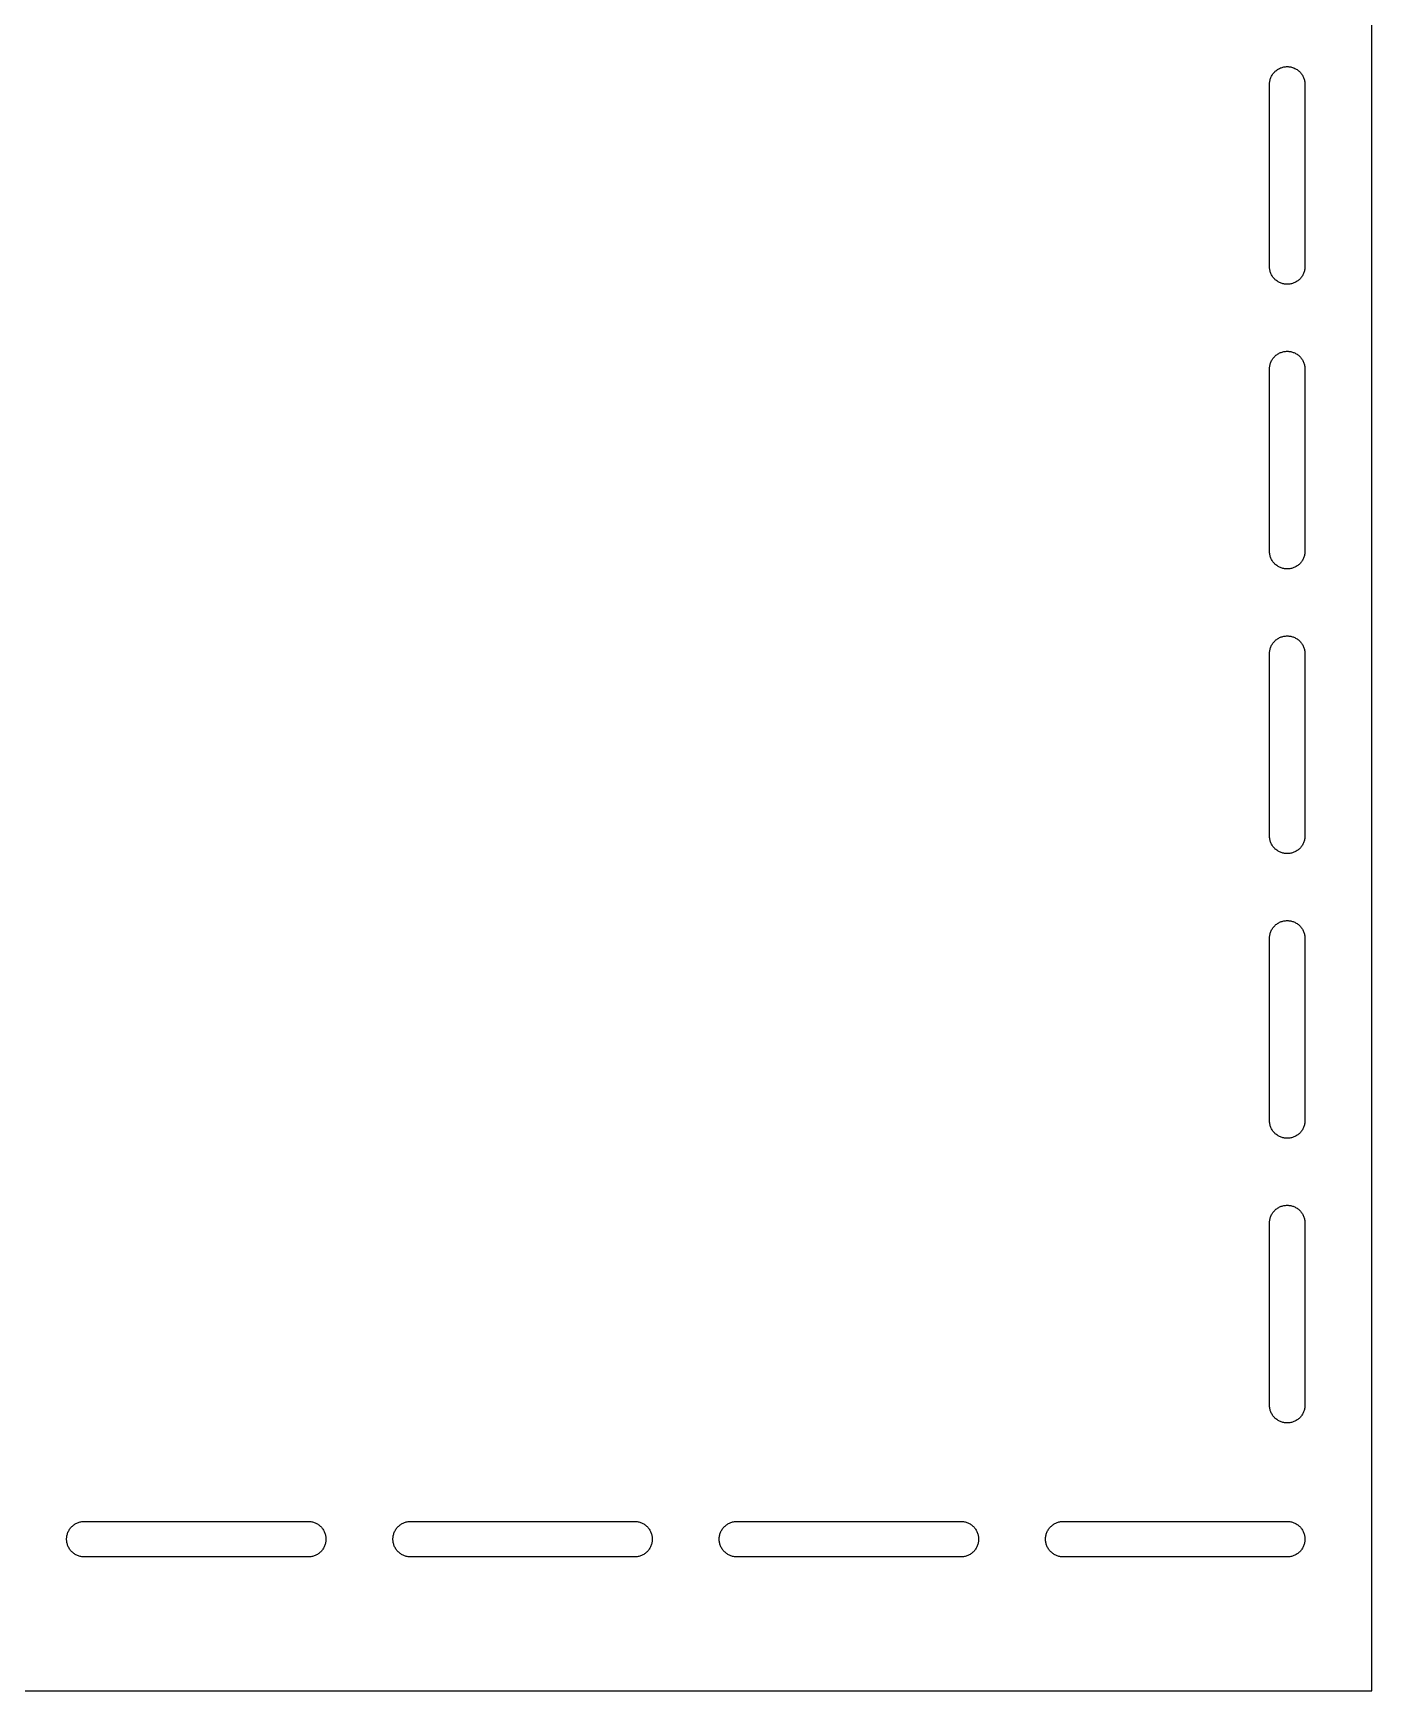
# Model space of a CAD drawing. Header units: metres. Extents: x 0 to 972, y 0 to 652.
# Drawn here: x 240 to 480, y 0 to 297 of the extents above; entities that cross this region are included whole.
import ezdxf

# ---------------------------------------------------------------- set-up
doc = ezdxf.new("R2010")
doc.units = ezdxf.units.M

msp = doc.modelspace()

# ---------------------------------------------------------------- linework, layer by layer
for p, q in [((480, 0), (480, 480)), ((461.654, 287.981), (461.665, 288.136)), ((461.665, 288.136), (461.684, 288.291)), ((461.684, 288.291), (461.711, 288.444)), ((461.711, 288.444), (461.745, 288.596)), ((461.745, 288.596), (461.787, 288.747)), ((461.787, 288.747), (461.836, 288.895)), ((461.836, 288.895), (461.892, 289.04)), ((461.892, 289.04), (461.955, 289.182)), ((461.955, 289.182), (462.025, 289.322)), ((462.025, 289.322), (462.102, 289.457)), ((462.102, 289.457), (462.185, 289.589)), ((462.185, 289.589), (462.275, 289.716)), ((462.275, 289.716), (462.371, 289.839)), ((462.371, 289.839), (462.472, 289.957)), ((462.472, 289.957), (462.58, 290.07)), ((462.58, 290.07), (462.693, 290.177)), ((462.693, 290.177), (462.811, 290.279)), ((462.811, 290.279), (462.934, 290.375)), ((462.934, 290.375), (463.061, 290.465)), ((463.061, 290.465), (463.193, 290.548)), ((463.193, 290.548), (463.328, 290.625)), ((463.328, 290.625), (463.467, 290.695)), ((463.467, 290.695), (463.61, 290.758)), ((463.61, 290.758), (463.755, 290.814)), ((463.755, 290.814), (463.903, 290.863)), ((463.903, 290.863), (464.054, 290.905)), ((464.054, 290.905), (464.206, 290.939)), ((464.206, 290.939), (464.359, 290.966)), ((464.359, 290.966), (464.514, 290.985)), ((464.514, 290.985), (464.669, 290.996)), ((464.669, 290.996), (464.825, 291)), ((464.825, 291), (464.981, 290.996)), ((464.981, 290.996), (465.136, 290.985)), ((465.136, 290.985), (465.291, 290.966)), ((465.291, 290.966), (465.444, 290.939)), ((465.444, 290.939), (465.596, 290.905)), ((465.596, 290.905), (465.747, 290.863)), ((465.747, 290.863), (465.895, 290.814)), ((465.895, 290.814), (466.04, 290.758)), ((466.04, 290.758), (466.182, 290.695)), ((466.182, 290.695), (466.322, 290.625)), ((466.322, 290.625), (466.457, 290.548)), ((466.457, 290.548), (466.589, 290.465)), ((466.589, 290.465), (466.716, 290.375)), ((466.716, 290.375), (466.839, 290.279)), ((466.839, 290.279), (466.957, 290.177)), ((466.957, 290.177), (467.07, 290.07)), ((467.07, 290.07), (467.178, 289.957)), ((467.178, 289.957), (467.279, 289.839)), ((467.279, 289.839), (467.375, 289.716)), ((467.375, 289.716), (467.465, 289.589)), ((467.465, 289.589), (467.548, 289.457)), ((467.548, 289.457), (467.625, 289.322)), ((467.625, 289.322), (467.695, 289.182)), ((467.695, 289.182), (467.758, 289.04)), ((467.758, 289.04), (467.814, 288.895)), ((467.814, 288.895), (467.863, 288.747)), ((467.863, 288.747), (467.905, 288.596)), ((467.905, 288.596), (467.939, 288.444)), ((467.939, 288.444), (467.966, 288.291)), ((467.966, 288.291), (467.985, 288.136)), ((467.985, 288.136), (467.996, 287.981)), ((461.65, 287.825), (461.654, 287.981)), ((461.65, 255.175), (461.65, 287.825)), ((467.996, 287.981), (468, 287.825)), ((468, 287.825), (468, 255.175)), ((461.654, 255.019), (461.65, 255.175)), ((461.665, 254.864), (461.654, 255.019)), ((461.684, 254.709), (461.665, 254.864)), ((461.711, 254.556), (461.684, 254.709)), ((461.745, 254.404), (461.711, 254.556)), ((461.787, 254.253), (461.745, 254.404)), ((461.836, 254.105), (461.787, 254.253)), ((461.892, 253.96), (461.836, 254.105)), ((461.955, 253.818), (461.892, 253.96)), ((462.025, 253.678), (461.955, 253.818)), ((462.102, 253.543), (462.025, 253.678)), ((462.185, 253.411), (462.102, 253.543)), ((462.275, 253.284), (462.185, 253.411)), ((462.371, 253.161), (462.275, 253.284)), ((462.472, 253.043), (462.371, 253.161)), ((462.58, 252.93), (462.472, 253.043)), ((462.693, 252.822), (462.58, 252.93)), ((462.811, 252.721), (462.693, 252.822)), ((462.934, 252.625), (462.811, 252.721)), ((463.061, 252.535), (462.934, 252.625)), ((463.193, 252.452), (463.061, 252.535)), ((463.328, 252.375), (463.193, 252.452)), ((466.457, 252.452), (466.322, 252.375)), ((466.589, 252.535), (466.457, 252.452)), ((466.716, 252.625), (466.589, 252.535)), ((466.839, 252.721), (466.716, 252.625)), ((466.957, 252.822), (466.839, 252.721)), ((467.07, 252.93), (466.957, 252.822)), ((467.178, 253.043), (467.07, 252.93)), ((467.279, 253.161), (467.178, 253.043)), ((467.375, 253.284), (467.279, 253.161)), ((467.465, 253.411), (467.375, 253.284)), ((467.548, 253.543), (467.465, 253.411)), ((467.625, 253.678), (467.548, 253.543)), ((467.695, 253.818), (467.625, 253.678)), ((467.758, 253.96), (467.695, 253.818)), ((467.814, 254.105), (467.758, 253.96)), ((467.863, 254.253), (467.814, 254.105)), ((467.905, 254.404), (467.863, 254.253)), ((467.939, 254.556), (467.905, 254.404)), ((467.966, 254.709), (467.939, 254.556)), ((467.985, 254.864), (467.966, 254.709)), ((467.996, 255.019), (467.985, 254.864)), ((468, 255.175), (467.996, 255.019)), ((463.467, 252.305), (463.328, 252.375)), ((463.61, 252.242), (463.467, 252.305)), ((463.755, 252.186), (463.61, 252.242)), ((463.903, 252.137), (463.755, 252.186)), ((464.054, 252.095), (463.903, 252.137)), ((464.206, 252.061), (464.054, 252.095)), ((464.359, 252.034), (464.206, 252.061)), ((464.514, 252.015), (464.359, 252.034)), ((464.669, 252.004), (464.514, 252.015)), ((464.825, 252), (464.669, 252.004)), ((464.981, 252.004), (464.825, 252)), ((465.136, 252.015), (464.981, 252.004)), ((465.291, 252.034), (465.136, 252.015)), ((465.444, 252.061), (465.291, 252.034)), ((465.596, 252.095), (465.444, 252.061)), ((465.747, 252.137), (465.596, 252.095)), ((465.895, 252.186), (465.747, 252.137)), ((466.04, 252.242), (465.895, 252.186)), ((466.182, 252.305), (466.04, 252.242)), ((466.322, 252.375), (466.182, 252.305)), ((461.745, 237.596), (461.787, 237.747)), ((461.787, 237.747), (461.836, 237.895)), ((461.836, 237.895), (461.892, 238.04)), ((461.892, 238.04), (461.955, 238.182)), ((461.955, 238.182), (462.025, 238.322)), ((462.025, 238.322), (462.102, 238.457)), ((462.102, 238.457), (462.185, 238.589)), ((462.185, 238.589), (462.275, 238.716)), ((462.275, 238.716), (462.371, 238.839)), ((462.371, 238.839), (462.472, 238.957)), ((462.472, 238.957), (462.58, 239.07)), ((462.58, 239.07), (462.693, 239.178)), ((462.693, 239.178), (462.811, 239.279)), ((462.811, 239.279), (462.934, 239.375)), ((462.934, 239.375), (463.061, 239.465)), ((463.061, 239.465), (463.193, 239.548)), ((463.193, 239.548), (463.328, 239.625)), ((463.328, 239.625), (463.467, 239.695)), ((463.467, 239.695), (463.61, 239.758)), ((463.61, 239.758), (463.755, 239.814)), ((463.755, 239.814), (463.903, 239.863)), ((463.903, 239.863), (464.054, 239.905)), ((464.054, 239.905), (464.206, 239.939)), ((464.206, 239.939), (464.359, 239.966)), ((464.359, 239.966), (464.514, 239.985)), ((464.514, 239.985), (464.669, 239.996)), ((464.669, 239.996), (464.825, 240)), ((464.825, 240), (464.981, 239.996)), ((464.981, 239.996), (465.136, 239.985)), ((465.136, 239.985), (465.291, 239.966)), ((465.291, 239.966), (465.444, 239.939)), ((465.444, 239.939), (465.596, 239.905)), ((465.596, 239.905), (465.747, 239.863)), ((465.747, 239.863), (465.895, 239.814)), ((465.895, 239.814), (466.04, 239.758)), ((466.04, 239.758), (466.182, 239.695)), ((466.182, 239.695), (466.322, 239.625)), ((466.322, 239.625), (466.457, 239.548)), ((466.457, 239.548), (466.589, 239.465)), ((466.589, 239.465), (466.716, 239.375)), ((466.716, 239.375), (466.839, 239.279)), ((466.839, 239.279), (466.957, 239.178)), ((466.957, 239.178), (467.07, 239.07)), ((467.07, 239.07), (467.178, 238.957)), ((467.178, 238.957), (467.279, 238.839)), ((467.279, 238.839), (467.375, 238.716)), ((467.375, 238.716), (467.465, 238.589)), ((467.465, 238.589), (467.548, 238.457)), ((467.548, 238.457), (467.625, 238.322)), ((467.625, 238.322), (467.695, 238.182)), ((467.695, 238.182), (467.758, 238.04)), ((467.758, 238.04), (467.814, 237.895)), ((467.814, 237.895), (467.863, 237.747)), ((467.863, 237.747), (467.905, 237.596)), ((461.65, 236.825), (461.654, 236.981)), ((461.65, 204.175), (461.65, 236.825)), ((461.654, 236.981), (461.665, 237.136)), ((461.665, 237.136), (461.684, 237.291)), ((461.684, 237.291), (461.711, 237.444)), ((461.711, 237.444), (461.745, 237.596)), ((467.905, 237.596), (467.939, 237.444)), ((467.939, 237.444), (467.966, 237.291)), ((467.966, 237.291), (467.985, 237.136)), ((467.985, 237.136), (467.996, 236.981)), ((467.996, 236.981), (468, 236.825)), ((468, 236.825), (468, 204.175)), ((461.654, 204.019), (461.65, 204.175)), ((461.665, 203.864), (461.654, 204.019)), ((461.684, 203.709), (461.665, 203.864)), ((461.711, 203.556), (461.684, 203.709)), ((461.745, 203.404), (461.711, 203.556)), ((461.787, 203.253), (461.745, 203.404)), ((461.836, 203.105), (461.787, 203.253)), ((461.892, 202.96), (461.836, 203.105)), ((461.955, 202.818), (461.892, 202.96)), ((462.025, 202.678), (461.955, 202.818)), ((462.102, 202.543), (462.025, 202.678)), ((462.185, 202.411), (462.102, 202.543)), ((462.275, 202.284), (462.185, 202.411)), ((462.371, 202.161), (462.275, 202.284)), ((462.472, 202.043), (462.371, 202.161)), ((462.58, 201.93), (462.472, 202.043)), ((467.178, 202.043), (467.07, 201.93)), ((467.279, 202.161), (467.178, 202.043)), ((467.375, 202.284), (467.279, 202.161)), ((467.465, 202.411), (467.375, 202.284)), ((467.548, 202.543), (467.465, 202.411)), ((467.625, 202.678), (467.548, 202.543)), ((467.695, 202.818), (467.625, 202.678)), ((467.758, 202.96), (467.695, 202.818)), ((467.814, 203.105), (467.758, 202.96)), ((467.863, 203.253), (467.814, 203.105)), ((467.905, 203.404), (467.863, 203.253)), ((467.939, 203.556), (467.905, 203.404)), ((467.966, 203.709), (467.939, 203.556)), ((467.985, 203.864), (467.966, 203.709)), ((467.996, 204.019), (467.985, 203.864)), ((468, 204.175), (467.996, 204.019)), ((462.693, 201.822), (462.58, 201.93)), ((462.811, 201.721), (462.693, 201.822)), ((462.934, 201.625), (462.811, 201.721)), ((463.061, 201.535), (462.934, 201.625)), ((463.193, 201.452), (463.061, 201.535)), ((463.328, 201.375), (463.193, 201.452)), ((463.467, 201.305), (463.328, 201.375)), ((463.61, 201.242), (463.467, 201.305)), ((463.755, 201.186), (463.61, 201.242)), ((463.903, 201.137), (463.755, 201.186)), ((464.054, 201.095), (463.903, 201.137)), ((464.206, 201.061), (464.054, 201.095)), ((464.359, 201.034), (464.206, 201.061)), ((464.514, 201.015), (464.359, 201.034)), ((464.669, 201.004), (464.514, 201.015)), ((464.825, 201), (464.669, 201.004)), ((464.981, 201.004), (464.825, 201)), ((465.136, 201.015), (464.981, 201.004)), ((465.291, 201.034), (465.136, 201.015)), ((465.444, 201.061), (465.291, 201.034)), ((465.596, 201.095), (465.444, 201.061)), ((465.747, 201.137), (465.596, 201.095)), ((465.895, 201.186), (465.747, 201.137)), ((466.04, 201.242), (465.895, 201.186)), ((466.182, 201.305), (466.04, 201.242)), ((466.322, 201.375), (466.182, 201.305)), ((466.457, 201.452), (466.322, 201.375)), ((466.589, 201.535), (466.457, 201.452)), ((466.716, 201.625), (466.589, 201.535)), ((466.839, 201.721), (466.716, 201.625)), ((466.957, 201.822), (466.839, 201.721)), ((467.07, 201.93), (466.957, 201.822)), ((461.892, 187.04), (461.955, 187.182)), ((461.955, 187.182), (462.025, 187.322)), ((462.025, 187.322), (462.102, 187.457)), ((462.102, 187.457), (462.185, 187.589)), ((462.185, 187.589), (462.275, 187.716)), ((462.275, 187.716), (462.371, 187.839)), ((462.371, 187.839), (462.472, 187.957)), ((462.472, 187.957), (462.58, 188.07)), ((462.58, 188.07), (462.693, 188.178)), ((462.693, 188.178), (462.811, 188.279)), ((462.811, 188.279), (462.934, 188.375)), ((462.934, 188.375), (463.061, 188.465)), ((463.061, 188.465), (463.193, 188.548)), ((463.193, 188.548), (463.328, 188.625)), ((463.328, 188.625), (463.467, 188.695)), ((463.467, 188.695), (463.61, 188.758)), ((463.61, 188.758), (463.755, 188.814)), ((463.755, 188.814), (463.903, 188.863)), ((463.903, 188.863), (464.054, 188.905)), ((464.054, 188.905), (464.206, 188.939)), ((464.206, 188.939), (464.359, 188.966)), ((464.359, 188.966), (464.514, 188.985)), ((464.514, 188.985), (464.669, 188.996)), ((464.669, 188.996), (464.825, 189)), ((464.825, 189), (464.981, 188.996)), ((464.981, 188.996), (465.136, 188.985)), ((465.136, 188.985), (465.291, 188.966)), ((465.291, 188.966), (465.444, 188.939)), ((465.444, 188.939), (465.596, 188.905)), ((465.596, 188.905), (465.747, 188.863)), ((465.747, 188.863), (465.895, 188.814)), ((465.895, 188.814), (466.04, 188.758)), ((466.04, 188.758), (466.182, 188.695)), ((466.182, 188.695), (466.322, 188.625)), ((466.322, 188.625), (466.457, 188.548)), ((466.457, 188.548), (466.589, 188.465)), ((466.589, 188.465), (466.716, 188.375)), ((466.716, 188.375), (466.839, 188.279)), ((466.839, 188.279), (466.957, 188.178)), ((466.957, 188.178), (467.07, 188.07)), ((467.07, 188.07), (467.178, 187.957)), ((467.178, 187.957), (467.279, 187.839)), ((467.279, 187.839), (467.375, 187.716)), ((467.375, 187.716), (467.465, 187.589)), ((467.465, 187.589), (467.548, 187.457)), ((467.548, 187.457), (467.625, 187.322)), ((467.625, 187.322), (467.695, 187.182)), ((467.695, 187.182), (467.758, 187.04)), ((461.65, 185.825), (461.654, 185.981)), ((461.65, 153.175), (461.65, 185.825)), ((461.654, 185.981), (461.665, 186.136)), ((461.665, 186.136), (461.684, 186.291)), ((461.684, 186.291), (461.711, 186.444)), ((461.711, 186.444), (461.745, 186.596)), ((461.745, 186.596), (461.787, 186.747)), ((461.787, 186.747), (461.836, 186.895)), ((461.836, 186.895), (461.892, 187.04)), ((467.758, 187.04), (467.814, 186.895)), ((467.814, 186.895), (467.863, 186.747)), ((467.863, 186.747), (467.905, 186.596)), ((467.905, 186.596), (467.939, 186.444)), ((467.939, 186.444), (467.966, 186.291)), ((467.966, 186.291), (467.985, 186.136)), ((467.985, 186.136), (467.996, 185.981)), ((467.996, 185.981), (468, 185.825)), ((468, 185.825), (468, 153.175)), ((461.654, 153.019), (461.65, 153.175)), ((461.665, 152.864), (461.654, 153.019)), ((461.684, 152.709), (461.665, 152.864)), ((461.711, 152.556), (461.684, 152.709)), ((461.745, 152.404), (461.711, 152.556)), ((461.787, 152.253), (461.745, 152.404)), ((461.836, 152.105), (461.787, 152.253)), ((461.892, 151.96), (461.836, 152.105)), ((461.955, 151.818), (461.892, 151.96)), ((462.025, 151.678), (461.955, 151.818)), ((462.102, 151.543), (462.025, 151.678)), ((462.185, 151.411), (462.102, 151.543)), ((467.548, 151.543), (467.465, 151.411)), ((467.625, 151.678), (467.548, 151.543)), ((467.695, 151.818), (467.625, 151.678)), ((467.758, 151.96), (467.695, 151.818)), ((467.814, 152.105), (467.758, 151.96)), ((467.863, 152.253), (467.814, 152.105)), ((467.905, 152.404), (467.863, 152.253)), ((467.939, 152.556), (467.905, 152.404)), ((467.966, 152.709), (467.939, 152.556)), ((467.985, 152.864), (467.966, 152.709)), ((467.996, 153.019), (467.985, 152.864)), ((468, 153.175), (467.996, 153.019)), ((462.275, 151.284), (462.185, 151.411)), ((462.371, 151.161), (462.275, 151.284)), ((462.472, 151.043), (462.371, 151.161)), ((462.58, 150.93), (462.472, 151.043)), ((462.693, 150.822), (462.58, 150.93)), ((462.811, 150.721), (462.693, 150.822)), ((462.934, 150.625), (462.811, 150.721)), ((463.061, 150.535), (462.934, 150.625)), ((463.193, 150.452), (463.061, 150.535)), ((463.328, 150.375), (463.193, 150.452)), ((463.467, 150.305), (463.328, 150.375)), ((463.61, 150.242), (463.467, 150.305)), ((463.755, 150.186), (463.61, 150.242)), ((463.903, 150.137), (463.755, 150.186)), ((464.054, 150.095), (463.903, 150.137)), ((464.206, 150.061), (464.054, 150.095)), ((464.359, 150.034), (464.206, 150.061)), ((464.514, 150.015), (464.359, 150.034)), ((464.669, 150.004), (464.514, 150.015)), ((464.825, 150), (464.669, 150.004)), ((464.981, 150.004), (464.825, 150)), ((465.136, 150.015), (464.981, 150.004)), ((465.291, 150.034), (465.136, 150.015)), ((465.444, 150.061), (465.291, 150.034)), ((465.596, 150.095), (465.444, 150.061)), ((465.747, 150.137), (465.596, 150.095)), ((465.895, 150.186), (465.747, 150.137)), ((466.04, 150.242), (465.895, 150.186)), ((466.182, 150.305), (466.04, 150.242)), ((466.322, 150.375), (466.182, 150.305)), ((466.457, 150.452), (466.322, 150.375)), ((466.589, 150.535), (466.457, 150.452)), ((466.716, 150.625), (466.589, 150.535)), ((466.839, 150.721), (466.716, 150.625)), ((466.957, 150.822), (466.839, 150.721)), ((467.07, 150.93), (466.957, 150.822)), ((467.178, 151.043), (467.07, 150.93)), ((467.279, 151.161), (467.178, 151.043)), ((467.375, 151.284), (467.279, 151.161)), ((467.465, 151.411), (467.375, 151.284)), ((462.185, 136.589), (462.275, 136.716)), ((462.275, 136.716), (462.371, 136.839)), ((462.371, 136.839), (462.472, 136.957)), ((462.472, 136.957), (462.58, 137.07)), ((462.58, 137.07), (462.693, 137.178)), ((462.693, 137.178), (462.811, 137.279)), ((462.811, 137.279), (462.934, 137.375)), ((462.934, 137.375), (463.061, 137.465)), ((463.061, 137.465), (463.193, 137.548)), ((463.193, 137.548), (463.328, 137.625)), ((463.328, 137.625), (463.467, 137.695)), ((463.467, 137.695), (463.61, 137.758)), ((463.61, 137.758), (463.755, 137.814)), ((463.755, 137.814), (463.903, 137.863)), ((463.903, 137.863), (464.054, 137.905)), ((464.054, 137.905), (464.206, 137.939)), ((464.206, 137.939), (464.359, 137.966)), ((464.359, 137.966), (464.514, 137.985)), ((464.514, 137.985), (464.669, 137.996)), ((464.669, 137.996), (464.825, 138)), ((464.825, 138), (464.981, 137.996)), ((464.981, 137.996), (465.136, 137.985)), ((465.136, 137.985), (465.291, 137.966)), ((465.291, 137.966), (465.444, 137.939)), ((465.444, 137.939), (465.596, 137.905)), ((465.596, 137.905), (465.747, 137.863)), ((465.747, 137.863), (465.895, 137.814)), ((465.895, 137.814), (466.04, 137.758)), ((466.04, 137.758), (466.182, 137.695)), ((466.182, 137.695), (466.322, 137.625)), ((466.322, 137.625), (466.457, 137.548)), ((466.457, 137.548), (466.589, 137.465)), ((466.589, 137.465), (466.716, 137.375)), ((466.716, 137.375), (466.839, 137.279)), ((466.839, 137.279), (466.957, 137.178)), ((466.957, 137.178), (467.07, 137.07)), ((467.07, 137.07), (467.178, 136.957)), ((467.178, 136.957), (467.279, 136.839)), ((467.279, 136.839), (467.375, 136.716)), ((467.375, 136.716), (467.465, 136.589)), ((461.65, 134.825), (461.654, 134.981)), ((461.65, 102.175), (461.65, 134.825)), ((461.654, 134.981), (461.665, 135.136)), ((461.665, 135.136), (461.684, 135.291)), ((461.684, 135.291), (461.711, 135.444)), ((461.711, 135.444), (461.745, 135.596)), ((461.745, 135.596), (461.787, 135.747)), ((461.787, 135.747), (461.836, 135.895)), ((461.836, 135.895), (461.892, 136.04)), ((461.892, 136.04), (461.955, 136.182)), ((461.955, 136.182), (462.025, 136.322)), ((462.025, 136.322), (462.102, 136.457)), ((462.102, 136.457), (462.185, 136.589)), ((467.465, 136.589), (467.548, 136.457)), ((467.548, 136.457), (467.625, 136.322)), ((467.625, 136.322), (467.695, 136.182)), ((467.695, 136.182), (467.758, 136.04)), ((467.758, 136.04), (467.814, 135.895)), ((467.814, 135.895), (467.863, 135.747)), ((467.863, 135.747), (467.905, 135.596)), ((467.905, 135.596), (467.939, 135.444)), ((467.939, 135.444), (467.966, 135.291)), ((467.966, 135.291), (467.985, 135.136)), ((467.985, 135.136), (467.996, 134.981)), ((467.996, 134.981), (468, 134.825)), ((468, 134.825), (468, 102.175)), ((461.654, 102.019), (461.65, 102.175)), ((461.665, 101.864), (461.654, 102.019)), ((461.684, 101.709), (461.665, 101.864)), ((461.711, 101.556), (461.684, 101.709)), ((461.745, 101.404), (461.711, 101.556)), ((461.787, 101.253), (461.745, 101.404)), ((461.836, 101.105), (461.787, 101.253)), ((461.892, 100.96), (461.836, 101.105)), ((467.814, 101.105), (467.758, 100.96)), ((467.863, 101.253), (467.814, 101.105)), ((467.905, 101.404), (467.863, 101.253)), ((467.939, 101.556), (467.905, 101.404)), ((467.966, 101.709), (467.939, 101.556)), ((467.985, 101.864), (467.966, 101.709)), ((467.996, 102.019), (467.985, 101.864)), ((468, 102.175), (467.996, 102.019)), ((461.955, 100.818), (461.892, 100.96)), ((462.025, 100.678), (461.955, 100.818)), ((462.102, 100.543), (462.025, 100.678)), ((462.185, 100.411), (462.102, 100.543)), ((462.275, 100.284), (462.185, 100.411)), ((462.371, 100.161), (462.275, 100.284)), ((462.472, 100.043), (462.371, 100.161)), ((462.58, 99.9299), (462.472, 100.043)), ((462.693, 99.8225), (462.58, 99.9299)), ((462.811, 99.7207), (462.693, 99.8225)), ((462.934, 99.6248), (462.811, 99.7207)), ((463.061, 99.5351), (462.934, 99.6248)), ((463.193, 99.4517), (463.061, 99.5351)), ((463.328, 99.3749), (463.193, 99.4517)), ((463.467, 99.3048), (463.328, 99.3749)), ((463.61, 99.2417), (463.467, 99.3048)), ((463.755, 99.1856), (463.61, 99.2417)), ((463.903, 99.1367), (463.755, 99.1856)), ((464.054, 99.0951), (463.903, 99.1367)), ((464.206, 99.061), (464.054, 99.0951)), ((464.359, 99.0344), (464.206, 99.061)), ((464.514, 99.0153), (464.359, 99.0344)), ((464.669, 99.0038), (464.514, 99.0153)), ((464.825, 99), (464.669, 99.0038)), ((464.981, 99.0038), (464.825, 99)), ((465.136, 99.0153), (464.981, 99.0038)), ((465.291, 99.0344), (465.136, 99.0153)), ((465.444, 99.061), (465.291, 99.0344)), ((465.596, 99.0951), (465.444, 99.061)), ((465.747, 99.1367), (465.596, 99.0951)), ((465.895, 99.1856), (465.747, 99.1367)), ((466.04, 99.2417), (465.895, 99.1856)), ((466.182, 99.3048), (466.04, 99.2417)), ((466.322, 99.3749), (466.182, 99.3048)), ((466.457, 99.4517), (466.322, 99.3749)), ((466.589, 99.5351), (466.457, 99.4517)), ((466.716, 99.6248), (466.589, 99.5351)), ((466.839, 99.7207), (466.716, 99.6248)), ((466.957, 99.8225), (466.839, 99.7207)), ((467.07, 99.9299), (466.957, 99.8225)), ((467.178, 100.043), (467.07, 99.9299)), ((467.279, 100.161), (467.178, 100.043)), ((467.375, 100.284), (467.279, 100.161)), ((467.465, 100.411), (467.375, 100.284)), ((467.548, 100.543), (467.465, 100.411)), ((467.625, 100.678), (467.548, 100.543)), ((467.695, 100.818), (467.625, 100.678)), ((467.758, 100.96), (467.695, 100.818)), ((462.58, 86.0701), (462.693, 86.1775)), ((462.693, 86.1775), (462.811, 86.2793)), ((462.811, 86.2793), (462.934, 86.3752)), ((462.934, 86.3752), (463.061, 86.4649)), ((463.061, 86.4649), (463.193, 86.5483)), ((463.193, 86.5483), (463.328, 86.6251)), ((463.328, 86.6251), (463.467, 86.6952)), ((463.467, 86.6952), (463.61, 86.7583)), ((463.61, 86.7583), (463.755, 86.8144)), ((463.755, 86.8144), (463.903, 86.8633)), ((463.903, 86.8633), (464.054, 86.9048)), ((464.054, 86.9048), (464.206, 86.939)), ((464.206, 86.939), (464.359, 86.9656)), ((464.359, 86.9656), (464.514, 86.9847)), ((464.514, 86.9847), (464.669, 86.9962)), ((464.669, 86.9962), (464.825, 87)), ((464.825, 87), (464.981, 86.9962)), ((464.981, 86.9962), (465.136, 86.9847)), ((465.136, 86.9847), (465.291, 86.9656)), ((465.291, 86.9656), (465.444, 86.939)), ((465.444, 86.939), (465.596, 86.9048)), ((465.596, 86.9048), (465.747, 86.8633)), ((465.747, 86.8633), (465.895, 86.8144)), ((465.895, 86.8144), (466.04, 86.7583)), ((466.04, 86.7583), (466.182, 86.6952)), ((466.182, 86.6952), (466.322, 86.6251)), ((466.322, 86.6251), (466.457, 86.5483)), ((466.457, 86.5483), (466.589, 86.4649)), ((466.589, 86.4649), (466.716, 86.3752)), ((466.716, 86.3752), (466.839, 86.2793)), ((466.839, 86.2793), (466.957, 86.1775)), ((466.957, 86.1775), (467.07, 86.0701)), ((461.65, 83.825), (461.654, 83.9808)), ((461.65, 51.175), (461.65, 83.825)), ((461.654, 83.9808), (461.665, 84.1362)), ((461.665, 84.1362), (461.684, 84.2909)), ((461.684, 84.2909), (461.711, 84.4444)), ((461.711, 84.4444), (461.745, 84.5965)), ((461.745, 84.5965), (461.787, 84.7466)), ((461.787, 84.7466), (461.836, 84.8946)), ((461.836, 84.8946), (461.892, 85.04)), ((461.892, 85.04), (461.955, 85.1825)), ((461.955, 85.1825), (462.025, 85.3217)), ((462.025, 85.3217), (462.102, 85.4573)), ((462.102, 85.4573), (462.185, 85.5889)), ((462.185, 85.5889), (462.275, 85.7163)), ((462.275, 85.7163), (462.371, 85.8392)), ((462.371, 85.8392), (462.472, 85.9572)), ((462.472, 85.9572), (462.58, 86.0701)), ((467.07, 86.0701), (467.178, 85.9572)), ((467.178, 85.9572), (467.279, 85.8392)), ((467.279, 85.8392), (467.375, 85.7163)), ((467.375, 85.7163), (467.465, 85.5889)), ((467.465, 85.5889), (467.548, 85.4573)), ((467.548, 85.4573), (467.625, 85.3217)), ((467.625, 85.3217), (467.695, 85.1825)), ((467.695, 85.1825), (467.758, 85.04)), ((467.758, 85.04), (467.814, 84.8946)), ((467.814, 84.8946), (467.863, 84.7466)), ((467.863, 84.7466), (467.905, 84.5965)), ((467.905, 84.5965), (467.939, 84.4444)), ((467.939, 84.4444), (467.966, 84.2909)), ((467.966, 84.2909), (467.985, 84.1362)), ((467.985, 84.1362), (467.996, 83.9808)), ((467.996, 83.9808), (468, 83.825)), ((468, 83.825), (468, 51.175)), ((461.654, 51.0192), (461.65, 51.175)), ((461.665, 50.8638), (461.654, 51.0192)), ((461.684, 50.7091), (461.665, 50.8638)), ((461.711, 50.5556), (461.684, 50.7091)), ((461.745, 50.4035), (461.711, 50.5556)), ((467.939, 50.5556), (467.905, 50.4035)), ((467.966, 50.7091), (467.939, 50.5556)), ((467.985, 50.8638), (467.966, 50.7091)), ((467.996, 51.0192), (467.985, 50.8638)), ((468, 51.175), (467.996, 51.0192)), ((461.787, 50.2533), (461.745, 50.4035)), ((461.836, 50.1054), (461.787, 50.2533)), ((461.892, 49.96), (461.836, 50.1054)), ((461.955, 49.8175), (461.892, 49.96)), ((462.025, 49.6783), (461.955, 49.8175)), ((462.102, 49.5427), (462.025, 49.6783)), ((462.185, 49.4111), (462.102, 49.5427)), ((462.275, 49.2836), (462.185, 49.4111)), ((462.371, 49.1608), (462.275, 49.2836)), ((462.472, 49.0428), (462.371, 49.1608)), ((462.58, 48.9299), (462.472, 49.0428)), ((462.693, 48.8225), (462.58, 48.9299)), ((462.811, 48.7207), (462.693, 48.8225)), ((462.934, 48.6248), (462.811, 48.7207)), ((463.061, 48.5351), (462.934, 48.6248)), ((463.193, 48.4517), (463.061, 48.5351)), ((463.328, 48.3749), (463.193, 48.4517)), ((463.467, 48.3048), (463.328, 48.3749)), ((463.61, 48.2417), (463.467, 48.3048)), ((463.755, 48.1856), (463.61, 48.2417)), ((463.903, 48.1367), (463.755, 48.1856)), ((464.054, 48.0951), (463.903, 48.1367)), ((464.206, 48.061), (464.054, 48.0951)), ((464.359, 48.0344), (464.206, 48.061)), ((464.514, 48.0153), (464.359, 48.0344)), ((464.669, 48.0038), (464.514, 48.0153)), ((464.825, 48), (464.669, 48.0038)), ((464.981, 48.0038), (464.825, 48)), ((465.136, 48.0153), (464.981, 48.0038)), ((465.291, 48.0344), (465.136, 48.0153)), ((465.444, 48.061), (465.291, 48.0344)), ((465.596, 48.0951), (465.444, 48.061)), ((465.747, 48.1367), (465.596, 48.0951)), ((465.895, 48.1856), (465.747, 48.1367)), ((466.04, 48.2417), (465.895, 48.1856)), ((466.182, 48.3048), (466.04, 48.2417)), ((466.322, 48.3749), (466.182, 48.3048)), ((466.457, 48.4517), (466.322, 48.3749)), ((466.589, 48.5351), (466.457, 48.4517)), ((466.716, 48.6248), (466.589, 48.5351)), ((466.839, 48.7207), (466.716, 48.6248)), ((466.957, 48.8225), (466.839, 48.7207)), ((467.07, 48.9299), (466.957, 48.8225)), ((467.178, 49.0428), (467.07, 48.9299)), ((467.279, 49.1608), (467.178, 49.0428)), ((467.375, 49.2836), (467.279, 49.1608)), ((467.465, 49.4111), (467.375, 49.2836)), ((467.548, 49.5427), (467.465, 49.4111)), ((467.625, 49.6783), (467.548, 49.5427)), ((467.695, 49.8175), (467.625, 49.6783)), ((467.758, 49.96), (467.695, 49.8175)), ((467.814, 50.1054), (467.758, 49.96)), ((467.863, 50.2533), (467.814, 50.1054)), ((467.905, 50.4035), (467.863, 50.2533)), ((247.161, 29.6293), (247.284, 29.7252)), ((247.284, 29.7252), (247.411, 29.8149)), ((247.411, 29.8149), (247.543, 29.8983)), ((247.543, 29.8983), (247.678, 29.9751)), ((247.678, 29.9751), (247.818, 30.0452)), ((247.818, 30.0452), (247.96, 30.1083)), ((247.96, 30.1083), (248.105, 30.1644)), ((248.105, 30.1644), (248.253, 30.2133)), ((248.253, 30.2133), (248.404, 30.2548)), ((248.404, 30.2548), (248.556, 30.289)), ((248.556, 30.289), (248.709, 30.3156)), ((248.709, 30.3156), (248.864, 30.3347)), ((248.864, 30.3347), (249.019, 30.3462)), ((249.019, 30.3462), (249.175, 30.35)), ((249.175, 30.35), (289.325, 30.35)), ((289.325, 30.35), (289.481, 30.3462)), ((289.481, 30.3462), (289.636, 30.3347)), ((289.636, 30.3347), (289.791, 30.3156)), ((289.791, 30.3156), (289.944, 30.289)), ((289.944, 30.289), (290.096, 30.2548)), ((290.096, 30.2548), (290.247, 30.2133)), ((290.247, 30.2133), (290.395, 30.1644)), ((290.395, 30.1644), (290.54, 30.1083)), ((290.54, 30.1083), (290.682, 30.0452)), ((290.682, 30.0452), (290.822, 29.9751)), ((290.822, 29.9751), (290.957, 29.8983)), ((290.957, 29.8983), (291.089, 29.8149)), ((291.089, 29.8149), (291.216, 29.7252)), ((291.216, 29.7252), (291.339, 29.6293)), ((305.661, 29.6293), (305.784, 29.7252)), ((305.784, 29.7252), (305.911, 29.8149)), ((305.911, 29.8149), (306.043, 29.8983)), ((306.043, 29.8983), (306.178, 29.9751)), ((306.178, 29.9751), (306.318, 30.0452)), ((306.318, 30.0452), (306.46, 30.1083)), ((306.46, 30.1083), (306.605, 30.1644)), ((306.605, 30.1644), (306.753, 30.2133)), ((306.753, 30.2133), (306.904, 30.2548)), ((306.904, 30.2548), (307.056, 30.289)), ((307.056, 30.289), (307.209, 30.3156)), ((307.209, 30.3156), (307.364, 30.3347)), ((307.364, 30.3347), (307.519, 30.3462)), ((307.519, 30.3462), (307.675, 30.35)), ((307.675, 30.35), (347.825, 30.35)), ((347.825, 30.35), (347.981, 30.3462)), ((347.981, 30.3462), (348.136, 30.3347)), ((348.136, 30.3347), (348.291, 30.3156)), ((348.291, 30.3156), (348.444, 30.289)), ((348.444, 30.289), (348.596, 30.2548)), ((348.596, 30.2548), (348.747, 30.2133)), ((348.747, 30.2133), (348.895, 30.1644)), ((348.895, 30.1644), (349.04, 30.1083)), ((349.04, 30.1083), (349.182, 30.0452)), ((349.182, 30.0452), (349.322, 29.9751)), ((349.322, 29.9751), (349.457, 29.8983)), ((349.457, 29.8983), (349.589, 29.8149)), ((349.589, 29.8149), (349.716, 29.7252)), ((349.716, 29.7252), (349.839, 29.6293)), ((364.161, 29.6293), (364.284, 29.7252)), ((364.284, 29.7252), (364.411, 29.8149)), ((364.411, 29.8149), (364.543, 29.8983)), ((364.543, 29.8983), (364.678, 29.9751)), ((364.678, 29.9751), (364.818, 30.0452)), ((364.818, 30.0452), (364.96, 30.1083)), ((364.96, 30.1083), (365.105, 30.1644)), ((365.105, 30.1644), (365.253, 30.2133)), ((365.253, 30.2133), (365.404, 30.2548)), ((365.404, 30.2548), (365.556, 30.289)), ((365.556, 30.289), (365.709, 30.3156)), ((365.709, 30.3156), (365.864, 30.3347)), ((365.864, 30.3347), (366.019, 30.3462)), ((366.019, 30.3462), (366.175, 30.35)), ((366.175, 30.35), (406.325, 30.35)), ((406.325, 30.35), (406.481, 30.3462)), ((406.481, 30.3462), (406.636, 30.3347)), ((406.636, 30.3347), (406.791, 30.3156)), ((406.791, 30.3156), (406.944, 30.289)), ((406.944, 30.289), (407.096, 30.2548)), ((407.096, 30.2548), (407.247, 30.2133)), ((407.247, 30.2133), (407.395, 30.1644)), ((407.395, 30.1644), (407.54, 30.1083)), ((407.54, 30.1083), (407.682, 30.0452)), ((407.682, 30.0452), (407.822, 29.9751)), ((407.822, 29.9751), (407.957, 29.8983)), ((407.957, 29.8983), (408.089, 29.8149)), ((408.089, 29.8149), (408.216, 29.7252)), ((408.216, 29.7252), (408.339, 29.6293)), ((422.661, 29.6293), (422.784, 29.7252)), ((422.784, 29.7252), (422.911, 29.8149)), ((422.911, 29.8149), (423.043, 29.8983)), ((423.043, 29.8983), (423.178, 29.9751)), ((423.178, 29.9751), (423.318, 30.0452)), ((423.318, 30.0452), (423.46, 30.1083)), ((423.46, 30.1083), (423.605, 30.1644)), ((423.605, 30.1644), (423.753, 30.2133)), ((423.753, 30.2133), (423.904, 30.2548)), ((423.904, 30.2548), (424.056, 30.289)), ((424.056, 30.289), (424.209, 30.3156)), ((424.209, 30.3156), (424.364, 30.3347)), ((424.364, 30.3347), (424.519, 30.3462)), ((424.519, 30.3462), (424.675, 30.35)), ((424.675, 30.35), (464.825, 30.35)), ((464.825, 30.35), (464.981, 30.3462)), ((464.981, 30.3462), (465.136, 30.3347)), ((465.136, 30.3347), (465.291, 30.3156)), ((465.291, 30.3156), (465.444, 30.289)), ((465.444, 30.289), (465.596, 30.2548)), ((465.596, 30.2548), (465.747, 30.2133)), ((465.747, 30.2133), (465.895, 30.1644)), ((465.895, 30.1644), (466.04, 30.1083)), ((466.04, 30.1083), (466.182, 30.0452)), ((466.182, 30.0452), (466.322, 29.9751)), ((466.322, 29.9751), (466.457, 29.8983)), ((466.457, 29.8983), (466.589, 29.8149)), ((466.589, 29.8149), (466.716, 29.7252)), ((466.716, 29.7252), (466.839, 29.6293)), ((246, 27.175), (246.004, 27.3308)), ((246.004, 27.0192), (246, 27.175)), ((246.004, 27.3308), (246.015, 27.4862)), ((246.015, 26.8638), (246.004, 27.0192)), ((246.015, 27.4862), (246.034, 27.6409)), ((246.034, 26.7091), (246.015, 26.8638)), ((246.034, 27.6409), (246.061, 27.7944)), ((246.061, 27.7944), (246.095, 27.9465)), ((246.095, 27.9465), (246.137, 28.0966)), ((246.137, 28.0966), (246.186, 28.2446)), ((246.186, 28.2446), (246.242, 28.39)), ((246.242, 28.39), (246.305, 28.5325)), ((246.305, 28.5325), (246.375, 28.6717)), ((246.375, 28.6717), (246.452, 28.8073)), ((246.452, 28.8073), (246.535, 28.9389)), ((246.535, 28.9389), (246.625, 29.0663)), ((246.625, 29.0663), (246.721, 29.1892)), ((246.721, 29.1892), (246.822, 29.3072)), ((246.822, 29.3072), (246.93, 29.4201)), ((246.93, 29.4201), (247.043, 29.5275)), ((247.043, 29.5275), (247.161, 29.6293)), ((291.339, 29.6293), (291.457, 29.5275)), ((291.457, 29.5275), (291.57, 29.4201)), ((291.57, 29.4201), (291.677, 29.3072)), ((291.677, 29.3072), (291.779, 29.1892)), ((291.779, 29.1892), (291.875, 29.0663)), ((291.875, 29.0663), (291.965, 28.9389)), ((291.965, 28.9389), (292.048, 28.8073)), ((292.048, 28.8073), (292.125, 28.6717)), ((292.125, 28.6717), (292.195, 28.5325)), ((292.195, 28.5325), (292.258, 28.39)), ((292.258, 28.39), (292.314, 28.2446)), ((292.314, 28.2446), (292.363, 28.0966)), ((292.363, 28.0966), (292.405, 27.9465)), ((292.405, 27.9465), (292.439, 27.7944)), ((292.439, 27.7944), (292.466, 27.6409)), ((292.466, 27.6409), (292.485, 27.4862)), ((292.485, 26.8638), (292.466, 26.7091)), ((292.485, 27.4862), (292.496, 27.3308)), ((292.496, 27.0192), (292.485, 26.8638)), ((292.496, 27.3308), (292.5, 27.175)), ((292.5, 27.175), (292.496, 27.0192)), ((304.5, 27.175), (304.504, 27.3308)), ((304.504, 27.0192), (304.5, 27.175)), ((304.504, 27.3308), (304.515, 27.4862)), ((304.515, 26.8638), (304.504, 27.0192)), ((304.515, 27.4862), (304.534, 27.6409)), ((304.534, 26.7091), (304.515, 26.8638)), ((304.534, 27.6409), (304.561, 27.7944)), ((304.561, 27.7944), (304.595, 27.9465)), ((304.595, 27.9465), (304.637, 28.0966)), ((304.637, 28.0966), (304.686, 28.2446)), ((304.686, 28.2446), (304.742, 28.39)), ((304.742, 28.39), (304.805, 28.5325)), ((304.805, 28.5325), (304.875, 28.6717)), ((304.875, 28.6717), (304.952, 28.8073)), ((304.952, 28.8073), (305.035, 28.9389)), ((305.035, 28.9389), (305.125, 29.0663)), ((305.125, 29.0663), (305.221, 29.1892)), ((305.221, 29.1892), (305.322, 29.3072)), ((305.322, 29.3072), (305.43, 29.4201)), ((305.43, 29.4201), (305.543, 29.5275)), ((305.543, 29.5275), (305.661, 29.6293)), ((349.839, 29.6293), (349.957, 29.5275)), ((349.957, 29.5275), (350.07, 29.4201)), ((350.07, 29.4201), (350.177, 29.3072)), ((350.177, 29.3072), (350.279, 29.1892)), ((350.279, 29.1892), (350.375, 29.0663)), ((350.375, 29.0663), (350.465, 28.9389)), ((350.465, 28.9389), (350.548, 28.8073)), ((350.548, 28.8073), (350.625, 28.6717)), ((350.625, 28.6717), (350.695, 28.5325)), ((350.695, 28.5325), (350.758, 28.39)), ((350.758, 28.39), (350.814, 28.2446)), ((350.814, 28.2446), (350.863, 28.0966)), ((350.863, 28.0966), (350.905, 27.9465)), ((350.905, 27.9465), (350.939, 27.7944)), ((350.939, 27.7944), (350.966, 27.6409)), ((350.966, 27.6409), (350.985, 27.4862)), ((350.985, 26.8638), (350.966, 26.7091)), ((350.985, 27.4862), (350.996, 27.3308)), ((350.996, 27.0192), (350.985, 26.8638)), ((350.996, 27.3308), (351, 27.175)), ((351, 27.175), (350.996, 27.0192)), ((363, 27.175), (363.004, 27.3308)), ((363.004, 27.0192), (363, 27.175)), ((363.004, 27.3308), (363.015, 27.4862)), ((363.015, 26.8638), (363.004, 27.0192)), ((363.015, 27.4862), (363.034, 27.6409)), ((363.034, 26.7091), (363.015, 26.8638)), ((363.034, 27.6409), (363.061, 27.7944)), ((363.061, 27.7944), (363.095, 27.9465)), ((363.095, 27.9465), (363.137, 28.0966)), ((363.137, 28.0966), (363.186, 28.2446)), ((363.186, 28.2446), (363.242, 28.39)), ((363.242, 28.39), (363.305, 28.5325)), ((363.305, 28.5325), (363.375, 28.6717)), ((363.375, 28.6717), (363.452, 28.8073)), ((363.452, 28.8073), (363.535, 28.9389)), ((363.535, 28.9389), (363.625, 29.0663)), ((363.625, 29.0663), (363.721, 29.1892)), ((363.721, 29.1892), (363.822, 29.3072)), ((363.822, 29.3072), (363.93, 29.4201)), ((363.93, 29.4201), (364.043, 29.5275)), ((364.043, 29.5275), (364.161, 29.6293)), ((408.339, 29.6293), (408.457, 29.5275)), ((408.457, 29.5275), (408.57, 29.4201)), ((408.57, 29.4201), (408.677, 29.3072)), ((408.677, 29.3072), (408.779, 29.1892)), ((408.779, 29.1892), (408.875, 29.0663)), ((408.875, 29.0663), (408.965, 28.9389)), ((408.965, 28.9389), (409.048, 28.8073)), ((409.048, 28.8073), (409.125, 28.6717)), ((409.125, 28.6717), (409.195, 28.5325)), ((409.195, 28.5325), (409.258, 28.39)), ((409.258, 28.39), (409.314, 28.2446)), ((409.314, 28.2446), (409.363, 28.0966)), ((409.363, 28.0966), (409.405, 27.9465)), ((409.405, 27.9465), (409.439, 27.7944)), ((409.439, 27.7944), (409.466, 27.6409)), ((409.466, 27.6409), (409.485, 27.4862)), ((409.485, 26.8638), (409.466, 26.7091)), ((409.485, 27.4862), (409.496, 27.3308)), ((409.496, 27.0192), (409.485, 26.8638)), ((409.496, 27.3308), (409.5, 27.175)), ((409.5, 27.175), (409.496, 27.0192)), ((421.5, 27.175), (421.504, 27.3308)), ((421.504, 27.0192), (421.5, 27.175)), ((421.504, 27.3308), (421.515, 27.4862)), ((421.515, 26.8638), (421.504, 27.0192)), ((421.515, 27.4862), (421.534, 27.6409)), ((421.534, 26.7091), (421.515, 26.8638)), ((421.534, 27.6409), (421.561, 27.7944)), ((421.561, 27.7944), (421.595, 27.9465)), ((421.595, 27.9465), (421.637, 28.0966)), ((421.637, 28.0966), (421.686, 28.2446)), ((421.686, 28.2446), (421.742, 28.39)), ((421.742, 28.39), (421.805, 28.5325)), ((421.805, 28.5325), (421.875, 28.6717)), ((421.875, 28.6717), (421.952, 28.8073)), ((421.952, 28.8073), (422.035, 28.9389)), ((422.035, 28.9389), (422.125, 29.0663)), ((422.125, 29.0663), (422.221, 29.1892)), ((422.221, 29.1892), (422.322, 29.3072)), ((422.322, 29.3072), (422.43, 29.4201)), ((422.43, 29.4201), (422.543, 29.5275)), ((422.543, 29.5275), (422.661, 29.6293)), ((466.839, 29.6293), (466.957, 29.5275)), ((466.957, 29.5275), (467.07, 29.4201)), ((467.07, 29.4201), (467.177, 29.3072)), ((467.177, 29.3072), (467.279, 29.1892)), ((467.279, 29.1892), (467.375, 29.0663)), ((467.375, 29.0663), (467.465, 28.9389)), ((467.465, 28.9389), (467.548, 28.8073)), ((467.548, 28.8073), (467.625, 28.6717)), ((467.625, 28.6717), (467.695, 28.5325)), ((467.695, 28.5325), (467.758, 28.39)), ((467.758, 28.39), (467.814, 28.2446)), ((467.814, 28.2446), (467.863, 28.0966)), ((467.863, 28.0966), (467.905, 27.9465)), ((467.905, 27.9465), (467.939, 27.7944)), ((467.939, 27.7944), (467.966, 27.6409)), ((467.966, 27.6409), (467.985, 27.4862)), ((467.985, 26.8638), (467.966, 26.7091)), ((467.985, 27.4862), (467.996, 27.3308)), ((467.996, 27.0192), (467.985, 26.8638)), ((467.996, 27.3308), (468, 27.175)), ((468, 27.175), (467.996, 27.0192)), ((246.061, 26.5556), (246.034, 26.7091)), ((246.095, 26.4035), (246.061, 26.5556)), ((246.137, 26.2533), (246.095, 26.4035)), ((246.186, 26.1054), (246.137, 26.2533)), ((246.242, 25.96), (246.186, 26.1054)), ((246.305, 25.8175), (246.242, 25.96)), ((246.375, 25.6783), (246.305, 25.8175)), ((246.452, 25.5427), (246.375, 25.6783)), ((246.535, 25.4111), (246.452, 25.5427)), ((246.625, 25.2836), (246.535, 25.4111)), ((246.721, 25.1608), (246.625, 25.2836)), ((246.822, 25.0428), (246.721, 25.1608)), ((246.93, 24.9299), (246.822, 25.0428)), ((247.043, 24.8225), (246.93, 24.9299)), ((247.161, 24.7207), (247.043, 24.8225)), ((247.284, 24.6248), (247.161, 24.7207)), ((247.411, 24.5351), (247.284, 24.6248)), ((247.543, 24.4517), (247.411, 24.5351)), ((247.678, 24.3749), (247.543, 24.4517)), ((247.818, 24.3048), (247.678, 24.3749)), ((247.96, 24.2417), (247.818, 24.3048)), ((248.105, 24.1856), (247.96, 24.2417)), ((248.253, 24.1367), (248.105, 24.1856)), ((248.404, 24.0951), (248.253, 24.1367)), ((248.556, 24.061), (248.404, 24.0951)), ((248.709, 24.0344), (248.556, 24.061)), ((248.864, 24.0153), (248.709, 24.0344)), ((249.019, 24.0038), (248.864, 24.0153)), ((249.175, 24), (249.019, 24.0038)), ((289.325, 24), (249.175, 24)), ((289.481, 24.0038), (289.325, 24)), ((289.636, 24.0153), (289.481, 24.0038)), ((289.791, 24.0344), (289.636, 24.0153)), ((289.944, 24.061), (289.791, 24.0344)), ((290.096, 24.0951), (289.944, 24.061)), ((290.247, 24.1367), (290.096, 24.0951)), ((290.395, 24.1856), (290.247, 24.1367)), ((290.54, 24.2417), (290.395, 24.1856)), ((290.682, 24.3048), (290.54, 24.2417)), ((290.822, 24.3749), (290.682, 24.3048)), ((290.957, 24.4517), (290.822, 24.3749)), ((291.089, 24.5351), (290.957, 24.4517)), ((291.216, 24.6248), (291.089, 24.5351)), ((291.339, 24.7207), (291.216, 24.6248)), ((291.457, 24.8225), (291.339, 24.7207)), ((291.57, 24.9299), (291.457, 24.8225)), ((291.677, 25.0428), (291.57, 24.9299)), ((291.779, 25.1608), (291.677, 25.0428)), ((291.875, 25.2836), (291.779, 25.1608)), ((291.965, 25.4111), (291.875, 25.2836)), ((292.048, 25.5427), (291.965, 25.4111)), ((292.125, 25.6783), (292.048, 25.5427)), ((292.195, 25.8175), (292.125, 25.6783)), ((292.258, 25.96), (292.195, 25.8175)), ((292.314, 26.1054), (292.258, 25.96)), ((292.363, 26.2533), (292.314, 26.1054)), ((292.405, 26.4035), (292.363, 26.2533)), ((292.439, 26.5556), (292.405, 26.4035)), ((292.466, 26.7091), (292.439, 26.5556)), ((304.561, 26.5556), (304.534, 26.7091)), ((304.595, 26.4035), (304.561, 26.5556)), ((304.637, 26.2533), (304.595, 26.4035)), ((304.686, 26.1054), (304.637, 26.2533)), ((304.742, 25.96), (304.686, 26.1054)), ((304.805, 25.8175), (304.742, 25.96)), ((304.875, 25.6783), (304.805, 25.8175)), ((304.952, 25.5427), (304.875, 25.6783)), ((305.035, 25.4111), (304.952, 25.5427)), ((305.125, 25.2836), (305.035, 25.4111)), ((305.221, 25.1608), (305.125, 25.2836)), ((305.322, 25.0428), (305.221, 25.1608)), ((305.43, 24.9299), (305.322, 25.0428)), ((305.543, 24.8225), (305.43, 24.9299)), ((305.661, 24.7207), (305.543, 24.8225)), ((305.784, 24.6248), (305.661, 24.7207)), ((305.911, 24.5351), (305.784, 24.6248)), ((306.043, 24.4517), (305.911, 24.5351)), ((306.178, 24.3749), (306.043, 24.4517)), ((306.318, 24.3048), (306.178, 24.3749)), ((306.46, 24.2417), (306.318, 24.3048)), ((306.605, 24.1856), (306.46, 24.2417)), ((306.753, 24.1367), (306.605, 24.1856)), ((306.904, 24.0951), (306.753, 24.1367)), ((307.056, 24.061), (306.904, 24.0951)), ((307.209, 24.0344), (307.056, 24.061)), ((307.364, 24.0153), (307.209, 24.0344)), ((307.519, 24.0038), (307.364, 24.0153)), ((307.675, 24), (307.519, 24.0038)), ((347.825, 24), (307.675, 24)), ((347.981, 24.0038), (347.825, 24)), ((348.136, 24.0153), (347.981, 24.0038)), ((348.291, 24.0344), (348.136, 24.0153)), ((348.444, 24.061), (348.291, 24.0344)), ((348.596, 24.0951), (348.444, 24.061)), ((348.747, 24.1367), (348.596, 24.0951)), ((348.895, 24.1856), (348.747, 24.1367)), ((349.04, 24.2417), (348.895, 24.1856)), ((349.182, 24.3048), (349.04, 24.2417)), ((349.322, 24.3749), (349.182, 24.3048)), ((349.457, 24.4517), (349.322, 24.3749)), ((349.589, 24.5351), (349.457, 24.4517)), ((349.716, 24.6248), (349.589, 24.5351)), ((349.839, 24.7207), (349.716, 24.6248)), ((349.957, 24.8225), (349.839, 24.7207)), ((350.07, 24.9299), (349.957, 24.8225)), ((350.177, 25.0428), (350.07, 24.9299)), ((350.279, 25.1608), (350.177, 25.0428)), ((350.375, 25.2836), (350.279, 25.1608)), ((350.465, 25.4111), (350.375, 25.2836)), ((350.548, 25.5427), (350.465, 25.4111)), ((350.625, 25.6783), (350.548, 25.5427)), ((350.695, 25.8175), (350.625, 25.6783)), ((350.758, 25.96), (350.695, 25.8175)), ((350.814, 26.1054), (350.758, 25.96)), ((350.863, 26.2533), (350.814, 26.1054)), ((350.905, 26.4035), (350.863, 26.2533)), ((350.939, 26.5556), (350.905, 26.4035)), ((350.966, 26.7091), (350.939, 26.5556)), ((363.061, 26.5556), (363.034, 26.7091)), ((363.095, 26.4035), (363.061, 26.5556)), ((363.137, 26.2533), (363.095, 26.4035)), ((363.186, 26.1054), (363.137, 26.2533)), ((363.242, 25.96), (363.186, 26.1054)), ((363.305, 25.8175), (363.242, 25.96)), ((363.375, 25.6783), (363.305, 25.8175)), ((363.452, 25.5427), (363.375, 25.6783)), ((363.535, 25.4111), (363.452, 25.5427)), ((363.625, 25.2836), (363.535, 25.4111)), ((363.721, 25.1608), (363.625, 25.2836)), ((363.822, 25.0428), (363.721, 25.1608)), ((363.93, 24.9299), (363.822, 25.0428)), ((364.043, 24.8225), (363.93, 24.9299)), ((364.161, 24.7207), (364.043, 24.8225)), ((364.284, 24.6248), (364.161, 24.7207)), ((364.411, 24.5351), (364.284, 24.6248)), ((364.543, 24.4517), (364.411, 24.5351)), ((364.678, 24.3749), (364.543, 24.4517)), ((364.818, 24.3048), (364.678, 24.3749)), ((364.96, 24.2417), (364.818, 24.3048)), ((365.105, 24.1856), (364.96, 24.2417)), ((365.253, 24.1367), (365.105, 24.1856)), ((365.404, 24.0951), (365.253, 24.1367)), ((365.556, 24.061), (365.404, 24.0951)), ((365.709, 24.0344), (365.556, 24.061)), ((365.864, 24.0153), (365.709, 24.0344)), ((366.019, 24.0038), (365.864, 24.0153)), ((366.175, 24), (366.019, 24.0038)), ((406.325, 24), (366.175, 24)), ((406.481, 24.0038), (406.325, 24)), ((406.636, 24.0153), (406.481, 24.0038)), ((406.791, 24.0344), (406.636, 24.0153)), ((406.944, 24.061), (406.791, 24.0344)), ((407.096, 24.0951), (406.944, 24.061)), ((407.247, 24.1367), (407.096, 24.0951)), ((407.395, 24.1856), (407.247, 24.1367)), ((407.54, 24.2417), (407.395, 24.1856)), ((407.682, 24.3048), (407.54, 24.2417)), ((407.822, 24.3749), (407.682, 24.3048)), ((407.957, 24.4517), (407.822, 24.3749)), ((408.089, 24.5351), (407.957, 24.4517)), ((408.216, 24.6248), (408.089, 24.5351)), ((408.339, 24.7207), (408.216, 24.6248)), ((408.457, 24.8225), (408.339, 24.7207)), ((408.57, 24.9299), (408.457, 24.8225)), ((408.677, 25.0428), (408.57, 24.9299)), ((408.779, 25.1608), (408.677, 25.0428)), ((408.875, 25.2836), (408.779, 25.1608)), ((408.965, 25.4111), (408.875, 25.2836)), ((409.048, 25.5427), (408.965, 25.4111)), ((409.125, 25.6783), (409.048, 25.5427)), ((409.195, 25.8175), (409.125, 25.6783)), ((409.258, 25.96), (409.195, 25.8175)), ((409.314, 26.1054), (409.258, 25.96)), ((409.363, 26.2533), (409.314, 26.1054)), ((409.405, 26.4035), (409.363, 26.2533)), ((409.439, 26.5556), (409.405, 26.4035)), ((409.466, 26.7091), (409.439, 26.5556)), ((421.561, 26.5556), (421.534, 26.7091)), ((421.595, 26.4035), (421.561, 26.5556)), ((421.637, 26.2533), (421.595, 26.4035)), ((421.686, 26.1054), (421.637, 26.2533)), ((421.742, 25.96), (421.686, 26.1054)), ((421.805, 25.8175), (421.742, 25.96)), ((421.875, 25.6783), (421.805, 25.8175)), ((421.952, 25.5427), (421.875, 25.6783)), ((422.035, 25.4111), (421.952, 25.5427)), ((422.125, 25.2836), (422.035, 25.4111)), ((422.221, 25.1608), (422.125, 25.2836)), ((422.322, 25.0428), (422.221, 25.1608)), ((422.43, 24.9299), (422.322, 25.0428)), ((422.543, 24.8225), (422.43, 24.9299)), ((422.661, 24.7207), (422.543, 24.8225)), ((422.784, 24.6248), (422.661, 24.7207)), ((422.911, 24.5351), (422.784, 24.6248)), ((423.043, 24.4517), (422.911, 24.5351)), ((423.178, 24.3749), (423.043, 24.4517)), ((423.318, 24.3048), (423.178, 24.3749)), ((423.46, 24.2417), (423.318, 24.3048)), ((423.605, 24.1856), (423.46, 24.2417)), ((423.753, 24.1367), (423.605, 24.1856)), ((423.904, 24.0951), (423.753, 24.1367)), ((424.056, 24.061), (423.904, 24.0951)), ((424.209, 24.0344), (424.056, 24.061)), ((424.364, 24.0153), (424.209, 24.0344)), ((424.519, 24.0038), (424.364, 24.0153)), ((424.675, 24), (424.519, 24.0038)), ((464.825, 24), (424.675, 24)), ((464.981, 24.0038), (464.825, 24)), ((465.136, 24.0153), (464.981, 24.0038)), ((465.291, 24.0344), (465.136, 24.0153)), ((465.444, 24.061), (465.291, 24.0344)), ((465.596, 24.0951), (465.444, 24.061)), ((465.747, 24.1367), (465.596, 24.0951)), ((465.895, 24.1856), (465.747, 24.1367)), ((466.04, 24.2417), (465.895, 24.1856)), ((466.182, 24.3048), (466.04, 24.2417)), ((466.322, 24.3749), (466.182, 24.3048)), ((466.457, 24.4517), (466.322, 24.3749)), ((466.589, 24.5351), (466.457, 24.4517)), ((466.716, 24.6248), (466.589, 24.5351)), ((466.839, 24.7207), (466.716, 24.6248)), ((466.957, 24.8225), (466.839, 24.7207)), ((467.07, 24.9299), (466.957, 24.8225)), ((467.177, 25.0428), (467.07, 24.9299)), ((467.279, 25.1608), (467.177, 25.0428)), ((467.375, 25.2836), (467.279, 25.1608)), ((467.465, 25.4111), (467.375, 25.2836)), ((467.548, 25.5427), (467.465, 25.4111)), ((467.625, 25.6783), (467.548, 25.5427)), ((467.695, 25.8175), (467.625, 25.6783)), ((467.758, 25.96), (467.695, 25.8175)), ((467.814, 26.1054), (467.758, 25.96)), ((467.863, 26.2533), (467.814, 26.1054)), ((467.905, 26.4035), (467.863, 26.2533)), ((467.939, 26.5556), (467.905, 26.4035)), ((467.966, 26.7091), (467.939, 26.5556)), ((0, 0), (480, 0))]:
    msp.add_line(p, q)

doc.saveas('drawing.dxf')
